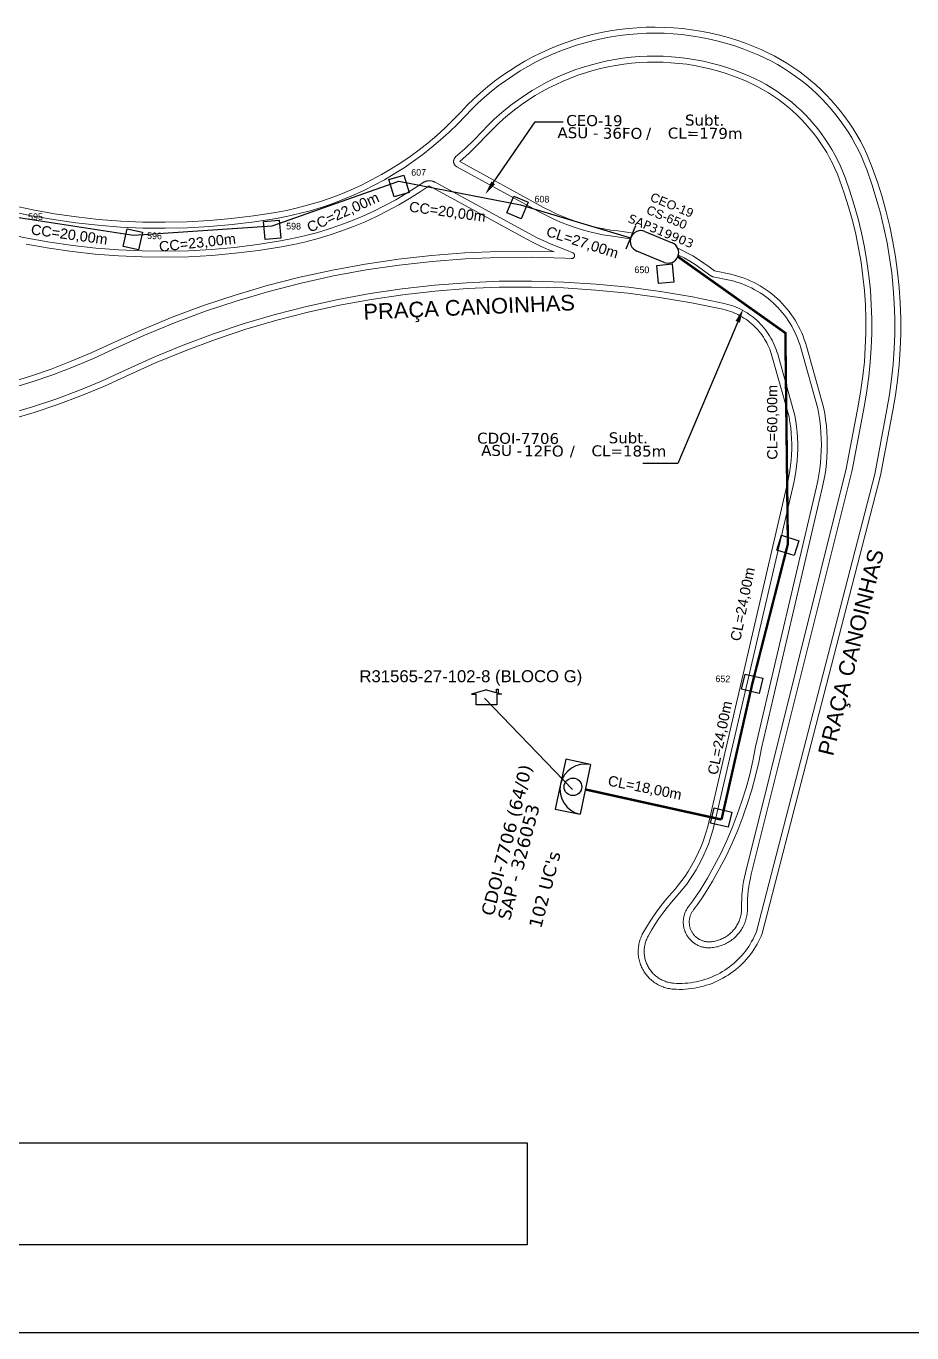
# Model space of a CAD drawing. Extents: x -4 to 1782, y 1 to 598.
# Drawn here: x 181.5 to 387.4, y 1.3 to 305.1 of the extents above; entities that cross this region are included whole.
import ezdxf
from ezdxf import colors
from ezdxf.entities.mleader import LeaderData, LeaderLine
from ezdxf.enums import TextEntityAlignment as Align
from ezdxf.math import Vec2, Vec3

# ---------------------------------------------------------------- set-up
doc = ezdxf.new("R2010")
doc.units = 0
for name, color, linetype in [('0 @ 1', 7, 'Continuous'), ('CD a instalar', 1, 'Continuous'), ('CDO_INTERIOR', 1, 'Continuous'), ('CEO', 1, 'Continuous'), ('label_cabos', 7, 'Continuous'), ('Legenda', 1, 'Continuous'), ('LEGENDAS_INFRAESTRUTURAS', 7, 'Continuous'), ('NOS_DE_INFRAESTRUTURA', 7, 'Continuous'), ('SEGMENTO', 10, 'Continuous'), ('surveys', 7, 'Continuous'), ('surveys legendas', 7, 'Continuous')]:
    doc.layers.add(name, color=color, linetype=linetype)
doc.layers.add('DROP DE CLIENTE', color=140, linetype='Continuous', plot=False)
doc.layers.add('EXTRA', color=50, linetype='Continuous', plot=False)
for name, color, linetype, lineweight in [('MUB_MEIOFIO', 7, 'Continuous', 0), ('MUB_QUADRAS', 7, 'Continuous', 0), ('Segmento Logradouro Texto', 5, 'Continuous', 0)]:
    doc.layers.add(name, color=color, linetype=linetype, lineweight=lineweight)
doc.styles.add('ARIAL', font='arial.ttf')
doc.styles.add('DIGICADE', font='arial.ttf')
doc.styles.add('FTTH', font='arial.ttf')
doc.styles.add('siredit', font='verdana.ttf')

# ---------------------------------------------------------------- blocks, each defined once
blk = doc.blocks.new('LEGENDA DOS CABOS')
at = {"layer": 'EXTRA', "color": 0, "style": 'siredit'}
for tag, p in [('ID', (4.6, 0.97)), ('XX', (9.03, 0.97))]:
    blk.add_attdef(tag, text='', height=0.48, rotation=359.69, dxfattribs=at).set_placement(p, align=Align.MIDDLE_CENTER)
at = {"layer": 'Legenda', "color": 0, "style": 'siredit'}
for tag, p in [('TIPO_CABO', (1.31, 0)), ('CABO', (4.69, -0.05)), ('/', (6.81, -0.05)), ('METROS', (10.03, -0.05))]:
    blk.add_attdef(tag, text='', height=0.8, rotation=359.69, dxfattribs=at).set_placement(p, align=Align.MIDDLE_CENTER)
blk = doc.blocks.new('SURVEY_SURVEY')
for p, q in [((0, 0.0000127), (-0.0000126, 0.000009)), ((0, 0.0000127), (0.0000126, 0.000009)), ((0.0000084, 0.0000132), (0.0000098, 0.0000132)), ((0.0000084, 0.0000103), (0.0000084, 0.0000132)), ((0.0000098, 0.0000132), (0.0000098, 0.0000099)), ((-0.0000126, 0.000009), (-0.0000086, 0.000009)), ((-0.0000086, 0), (-0.0000086, 0.000009)), ((0.0000086, 0), (-0.0000086, 0)), ((0.0000126, 0.000009), (0.0000086, 0.000009)), ((0.0000086, 0.000009), (0.0000086, 0))]:
    blk.add_line(p, q)

msp = doc.modelspace()

# ---------------------------------------------------------------- linework, layer by layer
at = {"color": 7}
msp.add_lwpolyline([(-3.83, 595.26), (837.17, 595.26), (837.17, 1.26), (-3.83, 1.26)], close=True, dxfattribs=at)
at = {"color": 0}
msp.add_lwpolyline([(19.73, 45.46), (297.98, 45.46), (297.98, 21.75), (19.73, 21.75)], close=True, dxfattribs=at)
at = {"layer": 'CD a instalar', "color": 7, "linetype": 'Continuous'}
for p, q in [((238.7, 258.64), (268.12, 269.04)), ((268.12, 269.04), (296.39, 263.59)), ((296.39, 263.59), (322.02, 255.85)), ((179.3, 260.71), (206.45, 256.52)), ((206.45, 256.52), (238.7, 258.64))]:
    msp.add_line(p, q, dxfattribs=at)
at = {"layer": 'CD a instalar', "color": 1, "linetype": 'Continuous', "const_width": 0.556}
for points in [[(343.14, 120.62), (350.32, 152.31), (358.56, 184.67), (357.98, 233.76), (333, 251.5)], [(343.14, 120.62), (311.49, 127.62)]]:
    msp.add_lwpolyline(points, dxfattribs=at)
at = {"layer": 'CDO_INTERIOR'}
for p, q in [((306.93, 134.63), (304.48, 123.07)), ((312.71, 133.4), (306.93, 134.63)), ((304.48, 123.07), (310.26, 121.84))]:
    msp.add_line(p, q, dxfattribs=at)
msp.add_lwpolyline([(312.71, 133.4), (310.26, 121.84)], dxfattribs=at)
msp.add_circle((308.6, 128.23), 2.04, dxfattribs=at)
msp.add_arc((311.49, 127.62), 5.91, 78.0206, 258.0206, dxfattribs=at)
at = {"layer": 'CEO', "color": 5}
for p, q in [((325.31, 257.36), (331.68, 254.72)), ((329.79, 250.18), (323.42, 252.82))]:
    msp.add_line(p, q, dxfattribs=at)
msp.add_lwpolyline([(320.96, 253.3), (323.23, 258.77)], dxfattribs=at)
for centre, start, end in [((324.37, 255.09), 67.431, 247.431), ((330.73, 252.45), 247.431, 67.431)]:
    msp.add_arc(centre, 2.46, start, end, dxfattribs=at)
at = {"layer": 'DROP DE CLIENTE'}
msp.add_lwpolyline([(308.53, 127.6), (288.05, 148.84)], dxfattribs=at)
at = {"layer": 'MUB_MEIOFIO', "color": 4, "linetype": 'Continuous'}
for points in [[(177.51, 214.98), (182.98, 216.6), (188.38, 218.4), (193.73, 220.4), (198.99, 222.58), (204.18, 224.94), (211.04, 228.05), (218, 230.93), (225.05, 233.56), (232.2, 235.94), (239.42, 238.07), (246.71, 239.95), (254.07, 241.57), (261.47, 242.93), (268.92, 244.03), (276.41, 244.88), (283.91, 245.45), (291.44, 245.77), (298.97, 245.82), (306.5, 245.61), (314.01, 245.14), (321.51, 244.4), (328.97, 243.4), (336.39, 242.14), (343.77, 240.62), (344.33, 240.49), (344.89, 240.33), (345.44, 240.16), (345.99, 239.96), (346.53, 239.75), (347.06, 239.52), (347.58, 239.27), (348.1, 239), (348.6, 238.71), (349.1, 238.41), (349.58, 238.09), (350.05, 237.75), (350.51, 237.4), (350.96, 237.03), (351.39, 236.65), (351.81, 236.25), (352.22, 235.83), (352.61, 235.41), (352.99, 234.96), (353.35, 234.51), (353.69, 234.05), (354.02, 233.57), (354.33, 233.08), (354.63, 232.58), (354.91, 232.07), (355.17, 231.55), (355.41, 231.03), (355.63, 230.49), (355.83, 229.95), (356.02, 229.4), (356.19, 228.84), (360.18, 214.57), (360.41, 213.28), (360.6, 211.97), (360.73, 210.66), (360.83, 209.35), (360.87, 208.03), (360.87, 206.71), (360.83, 205.4), (360.73, 204.08), (360.6, 202.77), (360.41, 201.47), (360.18, 200.17), (359.91, 198.88), (341.28, 118.66), (340.92, 117.39), (340.52, 116.13), (340.08, 114.89), (339.59, 113.66), (339.06, 112.45), (338.49, 111.26), (337.88, 110.08), (337.23, 108.93), (336.54, 107.81), (335.81, 106.7), (335.05, 105.63), (334.25, 104.58), (333.41, 103.55), (332.54, 102.56), (331.49, 101.37), (330.48, 100.14), (329.52, 98.88), (328.59, 97.58), (327.71, 96.26), (326.87, 94.91), (326.08, 93.53), (325.97, 93.3), (325.85, 93.08), (325.75, 92.84), (325.65, 92.6), (325.57, 92.36), (325.49, 92.12), (325.42, 91.88), (325.36, 91.63), (325.3, 91.38), (325.26, 91.13), (325.22, 90.87), (325.19, 90.62), (325.18, 90.36), (325.17, 90.11), (325.16, 89.85), (325.17, 89.6), (325.19, 89.34), (325.21, 89.09), (325.25, 88.84), (325.29, 88.58), (325.34, 88.33), (325.4, 88.09), (325.47, 87.84), (325.55, 87.6), (325.64, 87.35), (325.73, 87.12), (325.83, 86.88), (325.94, 86.65), (326.06, 86.43), (326.18, 86.2), (326.32, 85.98), (326.46, 85.77), (326.61, 85.56), (326.76, 85.36), (326.92, 85.16), (327.09, 84.97), (327.27, 84.78), (327.45, 84.6), (327.64, 84.43), (327.83, 84.26), (328.03, 84.1), (328.23, 83.95), (328.44, 83.8), (328.66, 83.67), (328.88, 83.53), (329.1, 83.41), (329.33, 83.3), (329.56, 83.19), (329.79, 83.09), (330.03, 83), (330.27, 82.91), (330.52, 82.84), (330.77, 82.77), (331.01, 82.71), (331.27, 82.66), (331.52, 82.62), (331.77, 82.59), (332.03, 82.57), (332.68, 82.53), (333.34, 82.52), (333.99, 82.52), (334.65, 82.55), (335.3, 82.61), (335.96, 82.68), (336.6, 82.78), (337.25, 82.9), (337.89, 83.04), (338.53, 83.2), (339.16, 83.39), (339.78, 83.59), (340.4, 83.82), (341, 84.07), (341.6, 84.34), (342.19, 84.62), (342.77, 84.93), (343.34, 85.26), (343.9, 85.61), (344.44, 85.98), (344.97, 86.36), (345.49, 86.76), (346, 87.18), (346.48, 87.62), (346.96, 88.07), (347.42, 88.54), (347.86, 89.03), (348.29, 89.53), (348.69, 90.04), (349.08, 90.57), (349.46, 91.11), (349.81, 91.66), (350.14, 92.23), (350.46, 92.8), (350.75, 93.39), (351.03, 93.99), (351.28, 94.59), (378.75, 200.93), (381.6, 215.99), (382.2, 219.48), (382.68, 222.99), (383.04, 226.51), (383.28, 230.04), (383.4, 233.58), (383.41, 237.12), (383.29, 240.66), (383.05, 244.19), (382.69, 247.71), (382.21, 251.22), (381.61, 254.71), (380.9, 258.17), (380.07, 261.61), (379.12, 265.02), (378.06, 268.4), (376.88, 271.74), (376.29, 273.26), (375.64, 274.76), (374.94, 276.23), (374.19, 277.69), (373.39, 279.11), (372.54, 280.5), (371.64, 281.87), (370.7, 283.2), (369.71, 284.5), (368.67, 285.76), (367.59, 286.99), (366.47, 288.18), (365.31, 289.33), (364.11, 290.44), (362.88, 291.5), (361.6, 292.53), (360.29, 293.5), (358.95, 294.44), (357.58, 295.32), (356.18, 296.16), (354.74, 296.94), (353.29, 297.68), (351.8, 298.37), (349.9, 299.17), (347.97, 299.9), (346.02, 300.57), (344.05, 301.17), (342.05, 301.71), (340.04, 302.17), (338.02, 302.56), (335.98, 302.89), (333.93, 303.14), (331.87, 303.32), (329.81, 303.44), (327.75, 303.48), (325.69, 303.45), (323.62, 303.35), (321.57, 303.17), (319.52, 302.93), (317.48, 302.62), (315.45, 302.24), (313.44, 301.78), (311.44, 301.26), (309.46, 300.67), (307.51, 300.01), (305.57, 299.29), (303.67, 298.5), (301.79, 297.64), (299.94, 296.72), (298.13, 295.74), (296.35, 294.7), (294.6, 293.59), (292.9, 292.42), (291.24, 291.2), (289.62, 289.92), (288.04, 288.59), (286.52, 287.2), (285.04, 285.76), (283.61, 284.27), (281.76, 282.34), (279.84, 280.47), (277.86, 278.67), (275.82, 276.94), (273.72, 275.28), (271.56, 273.69), (269.35, 272.18), (267.09, 270.74), (264.79, 269.38), (262.43, 268.1), (260.04, 266.91), (257.6, 265.79), (255.13, 264.76), (252.63, 263.82), (250.09, 262.96), (247.53, 262.19), (244.94, 261.51), (242.33, 260.91), (239.7, 260.41), (234.56, 259.61), (229.39, 258.97), (224.21, 258.51), (219.02, 258.22), (213.81, 258.1), (208.61, 258.16), (203.41, 258.39), (198.22, 258.79), (193.05, 259.36), (187.9, 260.11), (182.78, 261.03), (177.69, 262.11)], [(176.49, 256.91), (181.75, 255.79), (187.05, 254.84), (192.37, 254.07), (197.72, 253.48), (203.09, 253.06), (208.46, 252.83), (213.84, 252.77), (219.22, 252.89), (224.6, 253.19), (229.96, 253.66), (235.3, 254.32), (240.61, 255.15), (243.42, 255.69), (246.21, 256.32), (248.98, 257.05), (251.72, 257.88), (254.43, 258.79), (257.1, 259.8), (259.74, 260.9), (262.34, 262.09), (264.9, 263.37), (267.41, 264.74), (269.88, 266.19), (272.29, 267.72), (273.57, 268.6), (273.65, 268.65), (273.73, 268.7), (273.81, 268.76), (273.89, 268.8), (273.98, 268.85), (274.06, 268.89), (274.15, 268.93), (274.24, 268.97), (274.33, 269), (274.42, 269.03), (274.52, 269.06), (274.61, 269.08), (274.7, 269.1), (274.8, 269.12), (274.89, 269.13), (274.99, 269.14), (275.09, 269.15), (275.18, 269.15), (275.28, 269.15), (275.38, 269.15), (275.47, 269.14), (275.57, 269.13), (275.66, 269.12), (275.76, 269.1), (275.85, 269.08), (275.95, 269.06), (276.04, 269.03), (276.13, 269), (276.22, 268.97), (276.31, 268.94), (276.4, 268.9), (276.49, 268.86), (276.57, 268.81), (298.43, 256.86), (300.11, 255.98), (301.83, 255.15), (303.58, 254.39), (305.35, 253.69), (307.14, 253.05), (308.58, 252.4), (308.6, 252.39), (308.63, 252.37), (308.65, 252.36), (308.67, 252.35), (308.69, 252.34), (308.71, 252.32), (308.73, 252.31), (308.74, 252.29), (308.76, 252.28), (308.78, 252.26), (308.8, 252.24), (308.81, 252.23), (308.83, 252.21), (308.84, 252.19), (308.86, 252.17), (308.87, 252.15), (308.89, 252.13), (308.9, 252.11), (308.91, 252.09), (308.92, 252.07), (308.93, 252.04), (308.94, 252.02), (308.95, 252), (308.96, 251.98), (308.96, 251.95), (308.97, 251.93), (308.98, 251.91), (308.98, 251.88), (308.98, 251.86), (308.99, 251.83), (308.99, 251.81), (308.99, 251.79), (308.99, 251.76), (308.99, 251.74), (308.99, 251.71), (308.99, 251.69), (308.98, 251.67), (308.98, 251.64), (308.97, 251.62), (308.97, 251.6), (308.96, 251.57), (308.96, 251.55), (308.95, 251.53), (308.94, 251.5), (308.93, 251.48), (308.92, 251.46), (308.91, 251.44), (308.9, 251.42), (308.89, 251.4), (308.87, 251.38), (308.86, 251.36), (308.84, 251.34), (308.83, 251.32), (308.81, 251.3), (308.8, 251.28), (308.78, 251.26), (308.76, 251.25), (308.74, 251.23), (308.72, 251.22), (308.71, 251.2), (308.69, 251.19), (308.67, 251.18), (308.64, 251.16), (308.62, 251.15), (308.6, 251.14), (308.58, 251.13), (308.56, 251.12), (308.54, 251.11), (308.51, 251.1), (308.49, 251.1), (308.47, 251.09), (308.44, 251.08), (308.42, 251.08), (308.4, 251.08), (308.37, 251.07), (308.35, 251.07), (308.32, 251.07), (308.3, 251.07), (308.28, 251.07), (308.25, 251.07), (306.75, 251.16), (299.03, 251.38), (291.3, 251.33), (283.59, 251), (275.88, 250.41), (268.21, 249.55), (260.56, 248.42), (252.97, 247.02), (245.42, 245.36), (237.94, 243.43), (230.53, 241.25), (223.21, 238.8), (215.97, 236.1), (208.83, 233.15), (201.8, 229.96), (197.18, 227.84), (192.5, 225.87), (187.75, 224.06), (182.95, 222.41), (178.1, 220.91)]]:
    msp.add_lwpolyline(points, dxfattribs=at)
at = {"layer": 'MUB_QUADRAS', "color": 4, "linetype": 'Continuous'}
for points in [[(177.9, 213.65), (183.41, 215.28), (188.86, 217.1), (194.24, 219.11), (199.55, 221.3), (204.78, 223.68), (211.59, 226.78), (218.51, 229.64), (225.52, 232.25), (232.61, 234.62), (239.79, 236.73), (247.04, 238.6), (254.34, 240.21), (261.7, 241.56), (269.1, 242.66), (276.54, 243.49), (284, 244.07), (291.47, 244.38), (298.95, 244.43), (306.43, 244.22), (313.9, 243.75), (321.35, 243.02), (328.76, 242.03), (336.14, 240.78), (343.47, 239.27), (343.98, 239.14), (344.49, 239), (345, 238.84), (345.5, 238.66), (346, 238.46), (346.48, 238.25), (346.96, 238.02), (347.43, 237.78), (347.89, 237.51), (348.35, 237.24), (348.79, 236.94), (349.22, 236.63), (349.64, 236.31), (350.05, 235.97), (350.45, 235.62), (350.84, 235.25), (351.21, 234.88), (351.57, 234.48), (351.91, 234.08), (352.25, 233.66), (352.56, 233.24), (352.86, 232.8), (353.15, 232.35), (353.42, 231.89), (353.67, 231.43), (353.91, 230.95), (354.13, 230.47), (354.34, 229.98), (354.53, 229.48), (354.69, 228.98), (354.85, 228.47), (358.83, 214.25), (359.05, 213.01), (359.22, 211.76), (359.35, 210.5), (359.44, 209.24), (359.48, 207.98), (359.48, 206.71), (359.44, 205.45), (359.35, 204.19), (359.21, 202.93), (359.04, 201.68), (358.82, 200.43), (358.55, 199.2), (339.93, 118.99), (339.59, 117.77), (339.2, 116.56), (338.77, 115.36), (338.3, 114.18), (337.79, 113.01), (337.24, 111.87), (336.65, 110.74), (336.03, 109.63), (335.36, 108.55), (334.66, 107.48), (333.93, 106.45), (333.16, 105.43), (332.35, 104.45), (331.51, 103.49), (330.43, 102.27), (329.39, 101), (328.4, 99.7), (327.45, 98.37), (326.54, 97.01), (325.68, 95.62), (324.87, 94.2), (324.73, 93.93), (324.59, 93.66), (324.47, 93.38), (324.36, 93.1), (324.25, 92.82), (324.16, 92.53), (324.08, 92.24), (324, 91.94), (323.94, 91.64), (323.89, 91.35), (323.84, 91.05), (323.81, 90.74), (323.79, 90.44), (323.78, 90.14), (323.78, 89.83), (323.78, 89.53), (323.8, 89.23), (323.83, 88.93), (323.88, 88.63), (323.93, 88.33), (323.99, 88.03), (324.06, 87.73), (324.14, 87.44), (324.23, 87.15), (324.33, 86.87), (324.45, 86.58), (324.57, 86.31), (324.7, 86.03), (324.84, 85.76), (324.99, 85.5), (325.14, 85.24), (325.31, 84.99), (325.49, 84.74), (325.67, 84.5), (325.86, 84.26), (326.06, 84.04), (326.27, 83.81), (326.49, 83.6), (326.71, 83.39), (326.94, 83.2), (327.18, 83.01), (327.42, 82.82), (327.67, 82.65), (327.92, 82.49), (328.18, 82.33), (328.45, 82.18), (328.72, 82.05), (328.99, 81.92), (329.27, 81.8), (329.56, 81.69), (329.84, 81.59), (330.13, 81.5), (330.43, 81.42), (330.72, 81.35), (331.02, 81.3), (331.32, 81.25), (331.62, 81.21), (331.92, 81.18), (332.63, 81.14), (333.33, 81.13), (334.04, 81.13), (334.75, 81.17), (335.45, 81.22), (336.15, 81.31), (336.85, 81.41), (337.54, 81.54), (338.23, 81.69), (338.92, 81.87), (339.6, 82.07), (340.27, 82.29), (340.93, 82.53), (341.58, 82.8), (342.23, 83.09), (342.86, 83.4), (343.48, 83.74), (344.09, 84.09), (344.69, 84.47), (345.28, 84.86), (345.85, 85.28), (346.4, 85.71), (346.95, 86.17), (347.47, 86.64), (347.98, 87.13), (348.47, 87.64), (348.95, 88.16), (349.4, 88.7), (349.84, 89.25), (350.26, 89.82), (350.66, 90.41), (351.03, 91), (351.39, 91.61), (351.73, 92.23), (352.04, 92.87), (352.34, 93.51), (352.61, 94.16), (380.11, 200.63), (382.97, 215.73), (383.57, 219.27), (384.06, 222.82), (384.43, 226.39), (384.67, 229.97), (384.79, 233.55), (384.79, 237.14), (384.67, 240.73), (384.43, 244.3), (384.07, 247.87), (383.58, 251.43), (382.98, 254.96), (382.26, 258.48), (381.41, 261.96), (380.45, 265.42), (379.38, 268.84), (378.18, 272.22), (377.57, 273.79), (376.9, 275.33), (376.18, 276.85), (375.41, 278.35), (374.59, 279.81), (373.71, 281.25), (372.79, 282.65), (371.81, 284.02), (370.8, 285.36), (369.73, 286.66), (368.62, 287.93), (367.47, 289.15), (366.27, 290.33), (365.04, 291.48), (363.76, 292.57), (362.45, 293.63), (361.11, 294.63), (359.72, 295.59), (358.31, 296.5), (356.87, 297.36), (355.39, 298.17), (353.89, 298.93), (352.37, 299.64), (350.42, 300.46), (348.45, 301.21), (346.45, 301.89), (344.43, 302.51), (342.39, 303.05), (340.33, 303.53), (338.26, 303.93), (336.17, 304.26), (334.08, 304.52), (331.97, 304.71), (329.86, 304.82), (327.75, 304.87), (325.64, 304.84), (323.53, 304.73), (321.43, 304.56), (319.33, 304.31), (317.24, 303.99), (315.17, 303.6), (313.11, 303.13), (311.07, 302.6), (309.04, 302), (307.04, 301.32), (305.06, 300.58), (303.11, 299.77), (301.19, 298.9), (299.3, 297.96), (297.44, 296.95), (295.62, 295.88), (293.84, 294.75), (292.1, 293.56), (290.4, 292.31), (288.74, 291), (287.13, 289.63), (285.56, 288.21), (284.05, 286.74), (282.59, 285.22), (280.77, 283.32), (278.89, 281.48), (276.94, 279.71), (274.94, 278.01), (272.87, 276.38), (270.76, 274.82), (268.59, 273.34), (266.37, 271.93), (264.1, 270.59), (261.79, 269.34), (259.44, 268.16), (257.05, 267.07), (254.62, 266.05), (252.16, 265.13), (249.67, 264.28), (247.15, 263.53), (244.61, 262.86), (242.05, 262.27), (239.46, 261.78), (234.37, 260.98), (229.25, 260.35), (224.11, 259.9), (218.96, 259.61), (213.8, 259.49), (208.65, 259.55), (203.49, 259.78), (198.35, 260.17), (193.23, 260.74), (188.12, 261.48), (183.04, 262.39), (178, 263.47)], [(281.34, 274.68), (283.5, 276.58), (285.55, 278.58), (287.52, 280.64), (288.83, 282), (290.17, 283.31), (291.56, 284.58), (293, 285.79), (294.47, 286.96), (295.99, 288.07), (297.54, 289.13), (299.13, 290.14), (300.75, 291.09), (302.4, 291.99), (304.09, 292.83), (305.8, 293.61), (307.53, 294.33), (309.29, 294.99), (311.08, 295.58), (312.88, 296.12), (314.7, 296.6), (316.53, 297.01), (318.38, 297.36), (320.24, 297.64), (322.1, 297.86), (323.98, 298.02), (325.86, 298.11), (327.74, 298.14), (329.61, 298.1), (331.49, 298), (333.36, 297.83), (335.23, 297.6), (337.09, 297.31), (338.93, 296.95), (340.77, 296.53), (342.58, 296.04), (344.38, 295.49), (346.16, 294.88), (347.92, 294.21), (349.65, 293.48), (350.96, 292.88), (352.25, 292.22), (353.52, 291.53), (354.77, 290.78), (355.98, 290), (357.17, 289.17), (358.33, 288.31), (359.46, 287.4), (360.56, 286.46), (361.62, 285.47), (362.65, 284.45), (363.64, 283.4), (364.6, 282.31), (365.52, 281.19), (366.39, 280.04), (367.23, 278.86), (368.03, 277.65), (368.78, 276.41), (369.49, 275.15), (370.16, 273.86), (370.78, 272.56), (371.35, 271.23), (371.88, 269.88), (372.99, 266.71), (374, 263.51), (374.9, 260.27), (375.69, 257.01), (376.37, 253.72), (376.94, 250.41), (377.39, 247.08), (377.73, 243.74), (377.96, 240.39), (378.07, 237.03), (378.07, 233.67), (377.95, 230.31), (377.72, 226.96), (377.38, 223.62), (376.93, 220.29), (376.36, 216.98), (373.49, 201.84), (350.06, 107.91), (349.84, 106.96), (349.65, 106.01), (349.49, 105.04), (349.37, 104.08), (349.27, 103.11), (349.21, 102.14), (349.19, 101.17), (349.19, 100.19), (349.19, 99.87), (349.18, 99.56), (349.16, 99.24), (349.13, 98.92), (349.09, 98.61), (349.04, 98.3), (348.97, 97.99), (348.9, 97.68), (348.81, 97.37), (348.72, 97.07), (348.61, 96.77), (348.49, 96.47), (348.37, 96.18), (348.23, 95.9), (348.09, 95.61), (347.93, 95.34), (347.76, 95.07), (347.59, 94.8), (347.41, 94.54), (347.21, 94.29), (347.01, 94.04), (346.8, 93.8), (346.59, 93.57), (346.36, 93.35), (346.13, 93.13), (345.89, 92.92), (345.64, 92.73), (345.39, 92.53), (345.13, 92.35), (344.86, 92.18), (344.59, 92.02), (344.31, 91.86), (344.03, 91.72), (343.74, 91.58), (343.45, 91.46), (343.15, 91.34), (342.85, 91.24), (342.55, 91.14), (342.24, 91.06), (341.94, 90.99), (341.62, 90.93), (341.31, 90.87), (341, 90.83), (340.68, 90.8), (340.47, 90.79), (340.27, 90.79), (340.06, 90.79), (339.85, 90.8), (339.65, 90.81), (339.44, 90.84), (339.24, 90.87), (339.04, 90.91), (338.83, 90.95), (338.63, 91), (338.44, 91.06), (338.24, 91.13), (338.05, 91.2), (337.85, 91.28), (337.67, 91.36), (337.48, 91.45), (337.3, 91.55), (337.12, 91.65), (336.95, 91.77), (336.78, 91.88), (336.61, 92), (336.45, 92.13), (336.29, 92.26), (336.14, 92.4), (335.99, 92.55), (335.84, 92.7), (335.71, 92.85), (335.57, 93.01), (335.45, 93.17), (335.33, 93.34), (335.21, 93.51), (335.1, 93.69), (335, 93.86), (334.9, 94.05), (334.81, 94.23), (334.73, 94.42), (334.65, 94.61), (334.58, 94.81), (334.51, 95), (334.46, 95.2), (334.4, 95.4), (334.36, 95.6), (334.32, 95.81), (334.3, 96.01), (334.27, 96.22), (334.26, 96.42), (334.25, 96.63), (334.25, 96.84), (334.25, 97.04), (334.27, 97.25), (334.29, 97.45), (334.32, 97.66), (334.35, 97.86), (334.39, 98.07), (334.44, 98.27), (334.5, 98.46), (334.56, 98.66), (334.63, 98.86), (334.7, 99.05), (334.79, 99.24), (334.87, 99.42), (334.97, 99.61), (335.07, 99.79), (335.18, 99.96), (335.29, 100.14), (335.41, 100.31), (335.54, 100.47), (336.46, 101.68), (337.35, 102.93), (338.18, 104.21), (339.87, 107), (341.46, 109.86), (342.95, 112.76), (344.34, 115.72), (345.63, 118.72), (346.8, 121.77), (347.87, 124.86), (348.84, 127.98), (349.69, 131.13), (350.43, 134.31), (351.06, 137.52), (365.22, 198.02), (365.52, 199.4), (365.77, 200.78), (365.98, 202.17), (366.14, 203.57), (366.25, 204.97), (366.32, 206.38), (366.34, 207.79), (366.32, 209.19), (366.25, 210.6), (366.13, 212), (365.97, 213.4), (365.76, 214.79), (365.51, 216.18), (361.54, 230.34), (361.32, 231.08), (361.07, 231.82), (360.8, 232.54), (360.5, 233.25), (360.18, 233.96), (359.83, 234.65), (359.46, 235.33), (359.07, 235.99), (358.65, 236.64), (358.22, 237.28), (357.76, 237.9), (357.27, 238.5), (356.77, 239.09), (356.25, 239.66), (355.71, 240.21), (355.15, 240.74), (354.57, 241.26), (353.97, 241.75), (353.36, 242.22), (352.73, 242.67), (352.09, 243.09), (351.43, 243.5), (350.75, 243.88), (350.07, 244.24), (349.37, 244.57), (348.66, 244.88), (347.95, 245.16), (347.22, 245.42), (346.48, 245.66), (345.74, 245.87), (344.99, 246.05), (341.22, 246.82), (341.17, 246.83), (341.12, 246.85), (341.08, 246.86), (341.03, 246.88), (340.99, 246.89), (340.94, 246.91), (340.9, 246.93), (340.85, 246.95), (340.81, 246.98), (340.77, 247), (340.73, 247.03), (340.69, 247.06), (337.02, 249.69), (335.75, 250.46), (334.45, 251.2), (333.13, 251.89)], [(322.48, 256.95), (322.11, 257.03), (320.59, 257.28), (319.07, 257.48), (317.42, 257.7), (315.79, 257.98), (314.16, 258.31), (312.55, 258.7), (310.95, 259.15), (309.36, 259.65), (307.8, 260.21), (306.26, 260.82), (304.73, 261.48), (303.24, 262.2), (301.77, 262.97), (282.3, 273.62), (284.45, 275.57), (286.53, 277.6), (288.54, 279.7), (289.81, 281.02), (291.13, 282.3), (292.48, 283.53), (293.88, 284.72), (295.32, 285.85), (296.79, 286.94), (298.31, 287.97), (299.85, 288.95), (301.43, 289.88), (303.04, 290.75), (304.68, 291.57), (306.35, 292.33), (308.04, 293.03), (309.76, 293.68), (311.5, 294.26), (313.25, 294.78), (315.02, 295.25), (316.81, 295.65), (318.61, 295.99), (320.42, 296.27), (322.24, 296.48), (324.07, 296.63), (325.9, 296.72), (327.73, 296.75), (329.56, 296.71), (331.39, 296.61), (333.22, 296.45), (335.04, 296.23), (336.85, 295.94), (338.64, 295.59), (340.43, 295.18), (342.2, 294.7), (343.95, 294.17), (345.69, 293.58), (347.4, 292.92), (349.09, 292.21), (350.36, 291.63), (351.61, 290.99), (352.83, 290.32), (354.03, 289.6), (355.21, 288.85), (356.36, 288.05), (357.48, 287.21), (358.57, 286.33), (359.63, 285.42), (360.66, 284.47), (361.66, 283.48), (362.62, 282.47), (363.54, 281.41), (364.43, 280.33), (365.27, 279.22), (366.08, 278.08), (366.85, 276.91), (367.58, 275.71), (368.27, 274.49), (368.91, 273.25), (369.51, 271.98), (370.07, 270.7), (370.58, 269.39), (371.68, 266.27), (372.67, 263.11), (373.56, 259.92), (374.34, 256.7), (375, 253.46), (375.56, 250.2), (376.01, 246.91), (376.34, 243.62), (376.57, 240.32), (376.68, 237.01), (376.68, 233.69), (376.56, 230.38), (376.34, 227.08), (376, 223.79), (375.55, 220.51), (374.99, 217.24), (372.14, 202.14), (348.71, 108.25), (348.48, 107.25), (348.28, 106.25), (348.12, 105.25), (347.99, 104.23), (347.89, 103.22), (347.83, 102.2), (347.8, 101.18), (347.8, 100.16), (347.8, 99.89), (347.79, 99.62), (347.78, 99.35), (347.75, 99.09), (347.71, 98.82), (347.67, 98.55), (347.62, 98.29), (347.55, 98.03), (347.48, 97.77), (347.4, 97.51), (347.31, 97.26), (347.21, 97), (347.1, 96.76), (346.99, 96.51), (346.86, 96.27), (346.73, 96.04), (346.59, 95.81), (346.44, 95.58), (346.29, 95.36), (346.12, 95.15), (345.95, 94.94), (345.77, 94.74), (345.59, 94.54), (345.4, 94.35), (345.2, 94.17), (345, 93.99), (344.79, 93.82), (344.57, 93.66), (344.35, 93.5), (344.13, 93.36), (343.89, 93.22), (343.66, 93.09), (343.42, 92.97), (343.17, 92.85), (342.93, 92.74), (342.67, 92.65), (342.42, 92.56), (342.16, 92.48), (341.9, 92.41), (341.64, 92.35), (341.38, 92.29), (341.11, 92.25), (340.84, 92.22), (340.57, 92.19), (340.42, 92.18), (340.26, 92.18), (340.1, 92.18), (339.94, 92.19), (339.78, 92.2), (339.62, 92.22), (339.47, 92.24), (339.31, 92.27), (339.16, 92.3), (339, 92.34), (338.85, 92.39), (338.7, 92.44), (338.55, 92.49), (338.41, 92.55), (338.26, 92.62), (338.12, 92.69), (337.98, 92.76), (337.84, 92.84), (337.71, 92.93), (337.58, 93.02), (337.45, 93.11), (337.33, 93.21), (337.2, 93.31), (337.09, 93.42), (336.97, 93.53), (336.86, 93.64), (336.76, 93.76), (336.66, 93.88), (336.56, 94.01), (336.46, 94.13), (336.38, 94.27), (336.29, 94.4), (336.21, 94.54), (336.14, 94.68), (336.07, 94.82), (336, 94.97), (335.94, 95.11), (335.89, 95.26), (335.84, 95.41), (335.8, 95.56), (335.76, 95.72), (335.72, 95.87), (335.7, 96.03), (335.67, 96.19), (335.66, 96.34), (335.64, 96.5), (335.64, 96.66), (335.64, 96.82), (335.64, 96.98), (335.65, 97.14), (335.67, 97.29), (335.69, 97.45), (335.72, 97.61), (335.75, 97.76), (335.79, 97.92), (335.83, 98.07), (335.88, 98.22), (335.93, 98.37), (335.99, 98.52), (336.05, 98.66), (336.12, 98.81), (336.19, 98.95), (336.27, 99.08), (336.35, 99.22), (336.44, 99.35), (336.53, 99.48), (336.63, 99.61), (337.58, 100.86), (338.49, 102.15), (339.36, 103.47), (341.07, 106.3), (342.68, 109.2), (344.2, 112.14), (345.6, 115.14), (346.91, 118.18), (348.1, 121.27), (349.19, 124.4), (350.16, 127.56), (351.03, 130.76), (351.78, 133.99), (352.43, 137.23), (366.57, 197.71), (366.88, 199.13), (367.14, 200.56), (367.35, 202), (367.52, 203.45), (367.64, 204.9), (367.71, 206.36), (367.73, 207.82), (367.71, 209.27), (367.63, 210.73), (367.51, 212.18), (367.34, 213.63), (367.12, 215.07), (366.86, 216.5), (362.88, 230.72), (362.64, 231.5), (362.38, 232.28), (362.09, 233.05), (361.77, 233.81), (361.43, 234.56), (361.06, 235.29), (360.67, 236.01), (360.25, 236.72), (359.81, 237.41), (359.35, 238.09), (358.86, 238.75), (358.35, 239.39), (357.81, 240.01), (357.26, 240.62), (356.68, 241.2), (356.09, 241.77), (355.47, 242.31), (354.84, 242.83), (354.19, 243.33), (353.52, 243.81), (352.83, 244.27), (352.13, 244.7), (351.42, 245.1), (350.69, 245.48), (349.95, 245.84), (349.2, 246.16), (348.43, 246.47), (347.66, 246.74), (346.88, 246.99), (346.09, 247.21), (345.29, 247.4), (341.52, 248.18)], [(321.93, 255.64), (321.86, 255.66), (320.39, 255.91), (318.91, 256.1), (317.22, 256.33), (315.53, 256.61), (313.86, 256.95), (312.2, 257.35), (310.55, 257.81), (308.92, 258.33), (307.31, 258.9), (305.72, 259.53), (304.16, 260.22), (302.61, 260.96), (301.1, 261.75), (281.59, 272.42), (281.55, 272.44), (281.51, 272.47), (281.47, 272.49), (281.43, 272.52), (281.39, 272.55), (281.35, 272.58), (281.32, 272.61), (281.28, 272.65), (281.25, 272.68), (281.22, 272.72), (281.18, 272.76), (281.15, 272.79), (281.13, 272.83), (281.1, 272.87), (281.07, 272.91), (281.05, 272.95), (281.03, 273), (281, 273.04), (280.98, 273.09), (280.97, 273.13), (280.95, 273.18), (280.93, 273.22), (280.92, 273.27), (280.91, 273.31), (280.9, 273.36), (280.89, 273.41), (280.88, 273.46), (280.88, 273.51), (280.87, 273.55), (280.87, 273.6), (280.87, 273.65), (280.87, 273.7), (280.87, 273.75), (280.88, 273.8), (280.89, 273.84), (280.89, 273.89), (280.9, 273.94), (280.91, 273.99), (280.93, 274.03), (280.94, 274.08), (280.96, 274.12), (280.98, 274.17), (281, 274.21), (281.02, 274.26), (281.04, 274.3), (281.06, 274.34), (281.09, 274.38), (281.11, 274.42), (281.14, 274.46), (281.17, 274.5), (281.2, 274.54), (281.24, 274.58), (281.27, 274.61), (281.3, 274.65), (281.34, 274.68)], [(181.48, 254.43), (186.83, 253.47), (192.2, 252.69), (197.59, 252.09), (203, 251.67), (208.42, 251.44), (213.85, 251.38), (219.28, 251.5), (224.7, 251.8), (230.1, 252.28), (235.49, 252.94), (240.85, 253.78), (243.71, 254.33), (246.54, 254.97), (249.35, 255.72), (252.14, 256.55), (254.89, 257.48), (257.61, 258.51), (260.3, 259.63), (262.94, 260.84), (265.54, 262.14), (268.1, 263.53), (270.6, 265), (273.06, 266.56), (275.16, 268), (297.76, 255.64), (299.49, 254.74), (301.25, 253.89), (303.04, 253.11), (304.26, 252.62), (304.26, 252.62), (299.04, 252.77), (291.27, 252.72), (283.5, 252.39), (275.75, 251.79), (268.03, 250.93), (260.34, 249.79), (252.69, 248.38), (245.1, 246.71), (237.57, 244.77), (230.12, 242.57), (222.74, 240.11), (215.46, 237.4), (208.27, 234.43), (201.2, 231.21), (196.63, 229.12), (192, 227.17), (187.31, 225.38), (182.56, 223.74), (177.76, 222.26)], [(341.52, 248.18), (340.3, 249.12), (339.05, 250.01), (337.76, 250.86), (336.45, 251.66), (335.11, 252.42), (333.75, 253.13), (332.95, 253.51)]]:
    msp.add_lwpolyline(points, dxfattribs=at)
at = {"layer": 'NOS_DE_INFRAESTRUTURA', "color": 5}
for p, q in [((265.84, 269.45), (269.31, 270.47)), ((269.31, 270.47), (270.5, 266.42)), ((267.02, 265.4), (265.84, 269.45)), ((270.5, 266.42), (267.02, 265.4)), ((293.24, 261.69), (294.87, 265.59)), ((294.87, 265.59), (298.21, 264.19)), ((296.58, 260.3), (293.24, 261.69)), ((298.21, 264.19), (296.58, 260.3)), ((236.69, 259.69), (240.29, 260.02)), ((237.08, 255.48), (236.69, 259.69)), ((240.29, 260.02), (240.68, 255.82)), ((204.08, 253.87), (205.01, 257.99)), ((205.01, 257.99), (208.54, 257.19)), ((208.54, 257.19), (207.61, 253.07)), ((240.68, 255.82), (237.08, 255.48)), ((207.61, 253.07), (204.08, 253.87)), ((328.07, 249.47), (331.67, 249.8)), ((328.46, 245.26), (328.07, 249.47)), ((331.67, 249.8), (332.06, 245.6)), ((332.06, 245.6), (328.46, 245.26)), ((355.99, 183.27), (357.09, 186.72)), ((357.09, 186.72), (361.11, 185.44)), ((361.11, 185.44), (360.01, 181.99)), ((360.01, 181.99), (355.99, 183.27)), ((347.8, 150.95), (348.66, 154.46)), ((348.66, 154.46), (352.76, 153.46)), ((352.76, 153.46), (351.9, 149.95)), ((351.9, 149.95), (347.8, 150.95)), ((340.59, 119.81), (341.45, 123.33)), ((341.45, 123.33), (345.55, 122.33)), ((345.55, 122.33), (344.69, 118.81)), ((344.69, 118.81), (340.59, 119.81))]:
    msp.add_line(p, q, dxfattribs=at)

# ---------------------------------------------------------------- block references
at = {"layer": 'label_cabos', "color": 0, "lineweight": 0}
ref = msp.add_blockref('LEGENDA DOS CABOS', (302.8, 278.99), dxfattribs=dict(at, xscale=2.544935301482502, yscale=2.544935301482502, zscale=2.544935301482502))
ref.add_attrib('ID', 'CEO-19', dxfattribs={"color": 0, "height": 2.545, "rotation": 359.69, "style": 'siredit'}).set_placement((313.59, 283.14), align=Align.MIDDLE_CENTER)
ref.add_attrib('CABO', '   36FO', dxfattribs={"color": 0, "height": 2.545, "rotation": 359.69, "style": 'siredit'}).set_placement((318.48, 280.2), align=Align.MIDDLE_CENTER)
ref.add_attrib('METROS', 'CL=179m', dxfattribs={"color": 0, "height": 2.545, "rotation": 359.69, "style": 'siredit'}).set_placement((339.34, 280.2), align=Align.MIDDLE_CENTER)
ref.add_attrib('XX', 'Subt.', dxfattribs={"color": 0, "height": 2.545, "rotation": 359.69, "style": 'siredit'}).set_placement((339.21, 283.25), align=Align.MIDDLE_CENTER)
ref.add_attrib('/', '/', dxfattribs={"color": 0, "height": 2.54, "rotation": 359.69, "style": 'siredit'}).set_placement((326.19, 280.2), align=Align.MIDDLE_CENTER)
ref.add_attrib('TIPO_CABO', 'ASU -', dxfattribs={"color": 0, "height": 2.545, "rotation": 359.69, "style": 'siredit'}).set_placement((309.77, 280.32), align=Align.MIDDLE_CENTER)
ref = msp.add_blockref('LEGENDA DOS CABOS', (285.07, 205.11), dxfattribs=dict(at, xscale=2.544935301482502, yscale=2.544935301482502, zscale=2.544935301482502))
ref.add_attrib('ID', 'CDOI-7706', dxfattribs={"color": 0, "height": 2.545, "rotation": 359.69, "style": 'siredit'}).set_placement((295.86, 209.26), align=Align.MIDDLE_CENTER)
ref.add_attrib('CABO', '  12FO', dxfattribs={"color": 0, "height": 2.545, "rotation": 359.69, "style": 'siredit'}).set_placement((300.75, 206.32), align=Align.MIDDLE_CENTER)
ref.add_attrib('METROS', 'CL=185m', dxfattribs={"color": 0, "height": 2.545, "rotation": 359.69, "style": 'siredit'}).set_placement((321.61, 206.32), align=Align.MIDDLE_CENTER)
ref.add_attrib('XX', 'Subt.', dxfattribs={"color": 0, "height": 2.545, "rotation": 359.69, "style": 'siredit'}).set_placement((321.48, 209.37), align=Align.MIDDLE_CENTER)
ref.add_attrib('/', '/', dxfattribs={"color": 0, "height": 2.54, "rotation": 359.69, "style": 'siredit'}).set_placement((308.46, 206.32), align=Align.MIDDLE_CENTER)
ref.add_attrib('TIPO_CABO', 'ASU -', dxfattribs={"color": 0, "height": 2.545, "rotation": 359.69, "style": 'siredit'}).set_placement((292.04, 206.44), align=Align.MIDDLE_CENTER)
at = {"layer": 'surveys', "color": 151, "xscale": 277946.657614637, "yscale": 277946.657614637, "zscale": 277946.657614637}
msp.add_blockref('SURVEY_SURVEY', (288.51, 147.27), dxfattribs=at)

# ---------------------------------------------------------------- texts
at = {"layer": '0 @ 1', "color": 3, "linetype": 'Continuous', "char_height": 2.3924, "attachment_point": 1, "style": 'FTTH'}
for s, insert, rotation in [('\\pt7.17713;CC=22,00m', (246.48, 259.25), 24.1463), ('\\pt7.17713;CC=20,00m', (270.73, 264.36), 352.2758), ('\\pt7.17713;CC=20,00m', (182.83, 259.07), 352.2758), ('\\pt7.17713;CL=27,00m', (302.92, 258.65), 342.136), ('\\pt7.17713;CC=23,00m', (212.28, 255), 6.1493), ('\\pt7.17713;CL=60,00m', (353.75, 204.3), 90.191), ('\\pt7.17713;CL=24,00m', (345.15, 162.42), 78.6779), ('\\pt7.17713;CL=24,00m', (339.86, 131.33), 78.6779), ('\\pt7.17713;CL=18,00m', (317.04, 130.91), 348.7528)]:
    msp.add_mtext_dynamic_manual_height_columns(s, width=3.3497, gutter_width=0.00005, heights=[1.55], dxfattribs=dict(at, insert=insert, rotation=rotation))
at = {"layer": 'CDO_INTERIOR', "color": 1, "linetype": 'Continuous', "style": 'siredit'}
for s, height, p in [('CDOI-7706 (64/0)', 2.9905, (288.65, 98.38)), ('SAP - 326053', 2.9905, (292.51, 97.38)), ("102 UC's", 2.991, (299.74, 95.49))]:
    msp.add_text(s, height=height, rotation=75.408, dxfattribs=at).set_placement(p, align=Align.MIDDLE_LEFT)
at = {"layer": 'CEO', "color": 5, "linetype": 'Continuous'}
for s, height, style, p in [('CEO-19', 2.083, 'ARIAL', (331.6, 263.51)), ('SAP319903', 2.054, 'siredit', (329.09, 257.46)), ('CS-650', 2.083, 'ARIAL', (330.42, 260.66))]:
    msp.add_text(s, height=height, rotation=337.431, dxfattribs=dict(at, style=style)).set_placement(p, align=Align.MIDDLE_CENTER)
at = {"layer": 'LEGENDAS_INFRAESTRUTURAS', "color": 5}
for s, rotation, p in [('607', 359.2893, (271, 270.35)), ('608', 359.2892, (299.66, 264.13)), ('595', 359.2895, (181.96, 260.05)), ('598', 359.2894, (241.94, 257.84)), ('596', 359.2895, (209.61, 255.6)), ('650', 359.2891, (322.9, 247.7)), ('652', 359.2891, (341.71, 152.58))]:
    msp.add_text(s, height=1.547, rotation=rotation, dxfattribs=at).set_placement(p)
at = {"layer": 'Segmento Logradouro Texto', "linetype": 'Continuous', "char_height": 3.6422, "width": 56.9499, "attachment_point": 1, "style": 'DIGICADE'}
for insert, rotation in [((259.82, 240.48), 2.5901), ((365.51, 136.09), 76.0138)]:
    msp.add_mtext('PRAÇA CANOINHAS', dxfattribs=dict(at, insert=insert, rotation=rotation))
at = {"layer": 'surveys legendas', "color": 0, "style": 'ARIAL'}
msp.add_text('R31565-27-102-8 (BLOCO G)', height=2.7795, dxfattribs=at).set_placement((258.98, 152.56))

# ---------------------------------------------------------------- leaders
at = {"layer": 'SEGMENTO', "color": 7, "lineweight": 0, "ltscale": 2}
ml = msp.add_multileader_mtext('Standard', dxfattribs=at)
ml.set_content('', color=7)
ml.set_leader_properties()
ml.build(insert=Vec2(0, 0))
ml.multileader.update_dxf_attribs({"text_right_attachment_type": 6, "dogleg_length": 0.943, "arrow_head_size": 3.24})
ctx = ml.context
ctx.base_point, ctx.char_height, ctx.arrow_head_size, ctx.landing_gap_size, ctx.plane_origin = Vec3(306.3, 282.84), 3.24, 3.24, 1.62, Vec3(10563018.06, -175129006.42)
ctx.right_attachment = 6
notes = []
notes.append((ctx, [(0, (1, 1, 0), (299.81, 282.84), (1, 0), 6.49, [(0, [(288.23, 266)], 0, [])])]))
ctx.mtext.insert = Vec3(307.92, 284.46)
ml = msp.add_multileader_mtext('Standard', dxfattribs=at)
ml.set_content('', color=7)
ml.set_leader_properties()
ml.build(insert=Vec2(0, 0))
ml.multileader.update_dxf_attribs({"text_right_attachment_type": 6, "dogleg_length": 0.943, "arrow_head_size": 3.24})
ctx = ml.context
ctx.base_point, ctx.char_height, ctx.arrow_head_size, ctx.landing_gap_size, ctx.plane_origin = Vec3(323.23, 205.05), 3.24, 3.24, 1.62, Vec3(-10562385.29, -175129085.82)
ctx.right_attachment, ctx.text_align_type = 6, 2
notes.append((ctx, [(0, (1, 1, 0), (332.96, 203.43), (-1, 0), 6.49, [(0, [(348.17, 239.36)], 0, [])])]))
ctx.mtext.insert, ctx.mtext.alignment = Vec3(324.85, 206.67), 3
for ctx, leaders in notes:
    for number, flags, end, landing, length, lines in leaders:
        leader = LeaderData()
        leader.index, (leader.has_last_leader_line, leader.has_dogleg_vector, leader.attachment_direction) = number, flags
        leader.last_leader_point, leader.dogleg_vector, leader.dogleg_length = Vec3(end), Vec3(landing), length
        for number, points, colour, breaks in lines:
            line = LeaderLine()
            line.index, line.vertices, line.color, line.breaks = number, Vec3.list(points), colors.encode_raw_color(colour), breaks
            leader.lines.append(line)
        ctx.leaders.append(leader)

doc.saveas('drawing.dxf')
